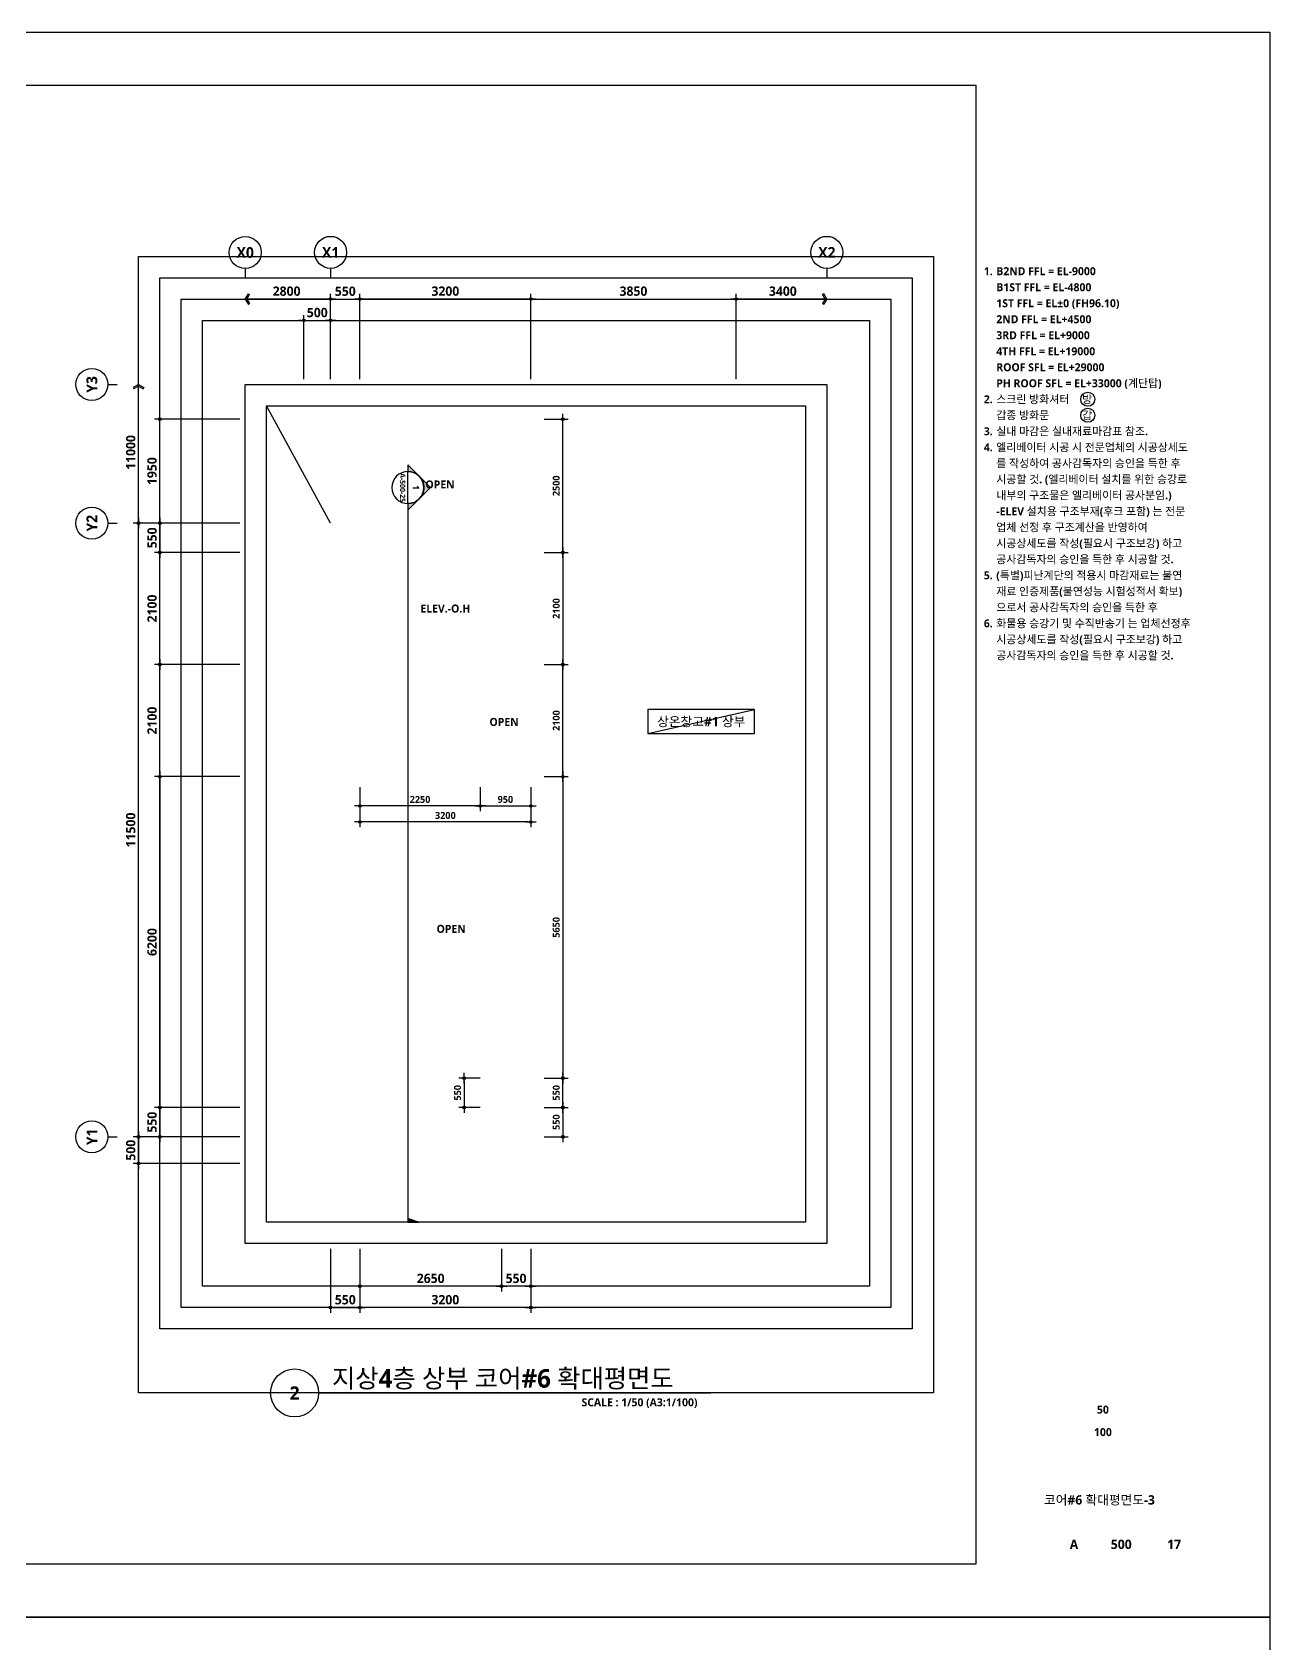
# Model space of a CAD drawing. Header units: millimetres. Extents: x -12482 to 126000, y 0 to 220200.
# Drawn here: x 102808 to 126000, y 148000 to 178200 of the extents above; entities that cross this region are included whole.
import ezdxf
from ezdxf.enums import TextEntityAlignment as Align

# ---------------------------------------------------------------- set-up
doc = ezdxf.new("R2010")
doc.units = ezdxf.units.MM
doc.header["$LTSCALE"] = 60
doc.linetypes.add('CEN', pattern=[62, 60, -1, 0, -1])
doc.layers.get('Defpoints').update_dxf_attribs({"color": 153})
for name, color, linetype in [('A-ANNO-DIM', 4, 'Continuous'), ('A-ANNO-GRA1', 7, 'Continuous'), ('A-ANNO-NOTE', 7, 'Continuous'), ('A-ANNO-TEXT1', 7, 'Continuous'), ('A-ANNO-TEXT2', 3, 'Continuous'), ('A-ANNO-TITL', 7, 'Continuous'), ('A-ST-AXIS-BUB', 7, 'Continuous'), ('A-ST-AXIS-DIM', 7, 'Continuous'), ('AA-MKXS', 3, 'Continuous'), ('AA-MKXX', 3, 'Continuous'), ('AA-XXXX-TXT1', 2, 'Continuous')]:
    doc.layers.add(name, color=color, linetype=linetype)
for name, color, linetype, plot in [('Defpoint', 161, 'Continuous', False), ('G(그리드1)', 185, 'Continuous', False), ('G(그리드2)', 235, 'Continuous', False)]:
    doc.layers.add(name, color=color, linetype=linetype, plot=plot)
doc.styles.add('2020음성 1차', font='NanumGothicBold.ttf')
doc.styles.add('SAMOO', font='romans.shx', dxfattribs={"bigfont": 'whgtxt.shx'})
doc.styles.add('SH_대대리576', font='')
doc.styles.add('SH_진천_나눔', font='')
doc.styles.get('SH_대대리576').set_extended_font_data('NanumGothic', bold=True)
doc.styles.get('SH_진천_나눔').set_extended_font_data('NanumGothic', bold=True)
doc.dimstyles.new('SHP 50', dxfattribs={"dimscale": 50, "dimtxt": 3.5, "dimasz": 1, "dimexe": 2, "dimexo": 2, "dimgap": 1, "dimtad": 1, "dimdec": 0, "dimzin": 0, "dimdsep": 46, "dimtxsty": 'SH_진천_나눔', "dimblk": 'DIMDOT', "dimcen": 0.09, "dimclrd": 256, "dimclre": 256, "dimclrt": 3, "dimadec": 0, "dimazin": 1, "dimtfac": 1, "dimtdec": 0, "dimtix": 1, "dimtmove": 2, "dimatfit": 0, "dimldrblk": 'DIMDOT', "dimfxl": 1, "dimtolj": 1, "dimtzin": 0, "dimlwd": -1, "dimlwe": -1, "dimarcsym": 0})
doc.dimstyles.new('SHP 50내부', dxfattribs={"dimscale": 50, "dimtxt": 2.6, "dimasz": 1, "dimexe": 2, "dimexo": 2, "dimgap": 1, "dimtad": 1, "dimdec": 0, "dimzin": 0, "dimdsep": 46, "dimtxsty": '2020음성 1차', "dimblk": 'DIMDOT', "dimcen": 0.09, "dimclrd": 256, "dimclre": 256, "dimclrt": 3, "dimadec": 0, "dimazin": 1, "dimtfac": 1, "dimtdec": 0, "dimtix": 1, "dimtmove": 2, "dimatfit": 0, "dimldrblk": 'DIMDOT', "dimfxl": 1, "dimtolj": 1, "dimtzin": 0, "dimlwd": -1, "dimlwe": -1, "dimarcsym": 0})

# ---------------------------------------------------------------- blocks, each defined once
blk = doc.blocks.new('*U13168')
at = {"layer": 'A-ANNO-TITL'}
blk.add_line((0, 0), (7350, 0), dxfattribs=at)
blk.add_circle((-450, 0), 450, dxfattribs=at)
at = {"layer": 'AA-XXXX-TXT1', "style": 'SH_진천_나눔'}
blk.add_attdef('DWG.TITLE', (250, 100), '', height=350, dxfattribs=at)
at = {"layer": 'AA-XXXX-TXT1', "color": 7, "style": 'SH_진천_나눔'}
blk.add_attdef('NO1', text='', height=300, dxfattribs=at).set_placement((-450, 0), align=Align.MIDDLE)
at = {"layer": 'AA-XXXX-TXT1', "style": 'SH_진천_나눔'}
blk.add_attdef('SCALE', text='', height=150, dxfattribs=at).set_placement((7100, -100), align=Align.TOP_RIGHT)
blk = doc.blocks.new('DIMDOT')
at = {"color": 0}
blk.add_line((-2, 0), (2, 0), dxfattribs=at)
for radius in [0.5, 0.25]:
    blk.add_circle((0, 0), radius, dxfattribs=at)
blk = doc.blocks.new('*D18836')
at = {"layer": 'A-ANNO-DIM'}
for p, q in [((111200, 158600), (110800, 158600)), ((110900, 158550), (110900, 158100)), ((111200, 158050), (110800, 158050))]:
    blk.add_line(p, q, dxfattribs=at)
at = {"layer": 'Defpoints', "color": 0}
for p in [(111300, 158600), (110900, 158050), (111300, 158050)]:
    blk.add_point(p, dxfattribs=at)
at = {"layer": 'A-ANNO-DIM', "linetype": 'ByBlock', "xscale": 50, "yscale": 50, "zscale": 50}
for p, rotation in [((110900, 158600), 90), ((110900, 158050), 270)]:
    blk.add_blockref('DIMDOT', p, dxfattribs=dict(at, rotation=rotation))
at = {"layer": 'A-ANNO-DIM', "color": 3, "insert": (110779, 158325), "char_height": 130, "attachment_point": 5, "rotation": 90, "style": '2020음성 1차'}
blk.add_mtext('\\A1;550', dxfattribs=at)
blk = doc.blocks.new('*D18903')
at = {"layer": 'A-ST-AXIS-DIM'}
for p, q in [((108400, 171700), (108400, 173300)), ((108450, 173200), (108900, 173200)), ((108950, 171700), (108950, 173300))]:
    blk.add_line(p, q, dxfattribs=at)
at = {"layer": 'Defpoints', "color": 0}
for p in [(108950, 173200), (108400, 171600), (108950, 171600)]:
    blk.add_point(p, dxfattribs=at)
at = {"layer": 'A-ST-AXIS-DIM', "linetype": 'ByBlock', "xscale": 50, "yscale": 50, "zscale": 50, "rotation": 180}
blk.add_blockref('DIMDOT', (108400, 173200), dxfattribs=at)
at = {"layer": 'A-ST-AXIS-DIM', "linetype": 'ByBlock', "xscale": 50, "yscale": 50, "zscale": 50}
blk.add_blockref('DIMDOT', (108950, 173200), dxfattribs=at)
at = {"layer": 'A-ST-AXIS-DIM', "color": 3, "insert": (108675, 173346), "char_height": 175, "attachment_point": 5, "style": 'SH_진천_나눔'}
blk.add_mtext('\\A1;550', dxfattribs=at)
blk = doc.blocks.new('A-ST-AXIS-BUB-1')
at = {"layer": 'A-ST-AXIS-BUB'}
blk.add_line((0, 350), (0, 0), dxfattribs=at)
blk.add_circle((0, 950), 600, dxfattribs=at)
blk = doc.blocks.new('arrow1')
at = {"color": 0}
for p, q in [((0, 0), (0.29, 0.5)), ((0, 0), (0.29, -0.5)), ((0.16, 0), (0.41, 0.43)), ((0.16, 0), (0.41, -0.43)), ((0.29, 0.5), (0.41, 0.43)), ((0.29, -0.5), (0.41, -0.43))]:
    blk.add_line(p, q, dxfattribs=at)
blk = doc.blocks.new('*D18904')
at = {"layer": 'A-ST-AXIS-DIM'}
for p, q in [((108950, 171700), (108950, 173300)), ((112100, 173200), (109000, 173200)), ((112150, 171700), (112150, 173300))]:
    blk.add_line(p, q, dxfattribs=at)
at = {"layer": 'Defpoints', "color": 0}
for p in [(108950, 173200), (108950, 171600), (112150, 171600)]:
    blk.add_point(p, dxfattribs=at)
at = {"layer": 'A-ST-AXIS-DIM', "linetype": 'ByBlock', "xscale": 50, "yscale": 50, "zscale": 50, "rotation": 180}
blk.add_blockref('DIMDOT', (108950, 173200), dxfattribs=at)
at = {"layer": 'A-ST-AXIS-DIM', "linetype": 'ByBlock', "xscale": 50, "yscale": 50, "zscale": 50}
blk.add_blockref('DIMDOT', (112150, 173200), dxfattribs=at)
at = {"layer": 'A-ST-AXIS-DIM', "color": 3, "insert": (110550, 173347), "char_height": 175, "attachment_point": 5, "style": 'SH_진천_나눔'}
blk.add_mtext('\\A1;3200', dxfattribs=at)
blk = doc.blocks.new('*D18905')
at = {"layer": 'A-ST-AXIS-DIM'}
for p, q in [((112150, 171700), (112150, 173300)), ((112200, 173200), (115950, 173200)), ((116000, 171700), (116000, 173300))]:
    blk.add_line(p, q, dxfattribs=at)
at = {"layer": 'Defpoints', "color": 0}
for p in [(116000, 173200), (112150, 171600), (116000, 171600)]:
    blk.add_point(p, dxfattribs=at)
at = {"layer": 'A-ST-AXIS-DIM', "linetype": 'ByBlock', "xscale": 50, "yscale": 50, "zscale": 50, "rotation": 180}
blk.add_blockref('DIMDOT', (112150, 173200), dxfattribs=at)
at = {"layer": 'A-ST-AXIS-DIM', "linetype": 'ByBlock', "xscale": 50, "yscale": 50, "zscale": 50}
blk.add_blockref('DIMDOT', (116000, 173200), dxfattribs=at)
at = {"layer": 'A-ST-AXIS-DIM', "color": 3, "insert": (114075, 173347), "char_height": 175, "attachment_point": 5, "style": 'SH_진천_나눔'}
blk.add_mtext('\\A1;3850', dxfattribs=at)
blk = doc.blocks.new('*D18909')
at = {"layer": 'A-ST-AXIS-DIM'}
for p, q in [((107850, 172800), (107800, 172800)), ((107900, 171700), (107900, 172900)), ((107900, 172800), (108400, 172800)), ((108400, 171700), (108400, 172900)), ((108450, 172800), (108500, 172800))]:
    blk.add_line(p, q, dxfattribs=at)
at = {"layer": 'Defpoints', "color": 0}
for p in [(108400, 172800), (107900, 171600), (108400, 171600)]:
    blk.add_point(p, dxfattribs=at)
at = {"layer": 'A-ST-AXIS-DIM', "linetype": 'ByBlock', "xscale": 50, "yscale": 50, "zscale": 50}
blk.add_blockref('DIMDOT', (107900, 172800), dxfattribs=at)
at = {"layer": 'A-ST-AXIS-DIM', "linetype": 'ByBlock', "xscale": 50, "yscale": 50, "zscale": 50, "rotation": 180}
blk.add_blockref('DIMDOT', (108400, 172800), dxfattribs=at)
at = {"layer": 'A-ST-AXIS-DIM', "color": 3, "insert": (108150, 172946), "char_height": 175, "attachment_point": 5, "style": 'SH_진천_나눔'}
blk.add_mtext('\\A1;500', dxfattribs=at)
blk = doc.blocks.new('*D18910')
at = {"layer": 'A-ST-AXIS-DIM'}
for p, q in [((106700, 169000), (104700, 169000)), ((104800, 157550), (104800, 168950)), ((106700, 157500), (104700, 157500))]:
    blk.add_line(p, q, dxfattribs=at)
at = {"layer": 'Defpoints', "color": 0}
for p in [(104800, 169000), (106800, 169000), (106800, 157500)]:
    blk.add_point(p, dxfattribs=at)
at = {"layer": 'A-ST-AXIS-DIM', "linetype": 'ByBlock', "xscale": 50, "yscale": 50, "zscale": 50}
for p, rotation in [((104800, 169000), 90), ((104800, 157500), 270)]:
    blk.add_blockref('DIMDOT', p, dxfattribs=dict(at, rotation=rotation))
at = {"layer": 'A-ST-AXIS-DIM', "color": 3, "insert": (104654, 163250), "char_height": 175, "attachment_point": 5, "rotation": 90, "style": 'SH_진천_나눔'}
blk.add_mtext('\\A1;11500', dxfattribs=at)
blk = doc.blocks.new('*D18911')
at = {"layer": 'A-ST-AXIS-DIM'}
for p, q in [((106700, 164250), (105100, 164250)), ((105200, 164200), (105200, 158100)), ((106700, 158050), (105100, 158050))]:
    blk.add_line(p, q, dxfattribs=at)
at = {"layer": 'Defpoints', "color": 0}
for p in [(106800, 164250), (105200, 158050), (106800, 158050)]:
    blk.add_point(p, dxfattribs=at)
at = {"layer": 'A-ST-AXIS-DIM', "linetype": 'ByBlock', "xscale": 50, "yscale": 50, "zscale": 50}
for p, rotation in [((105200, 164250), 90), ((105200, 158050), 270)]:
    blk.add_blockref('DIMDOT', p, dxfattribs=dict(at, rotation=rotation))
at = {"layer": 'A-ST-AXIS-DIM', "color": 3, "insert": (105053, 161150), "char_height": 175, "attachment_point": 5, "rotation": 90, "style": 'SH_진천_나눔'}
blk.add_mtext('\\A1;6200', dxfattribs=at)
blk = doc.blocks.new('*D18912')
at = {"layer": 'A-ST-AXIS-DIM'}
for p, q in [((106700, 166350), (105100, 166350)), ((105200, 164300), (105200, 166300)), ((106700, 164250), (105100, 164250))]:
    blk.add_line(p, q, dxfattribs=at)
at = {"layer": 'Defpoints', "color": 0}
for p in [(105200, 166350), (106800, 166350), (106800, 164250)]:
    blk.add_point(p, dxfattribs=at)
at = {"layer": 'A-ST-AXIS-DIM', "linetype": 'ByBlock', "xscale": 50, "yscale": 50, "zscale": 50}
for p, rotation in [((105200, 166350), 90), ((105200, 164250), 270)]:
    blk.add_blockref('DIMDOT', p, dxfattribs=dict(at, rotation=rotation))
at = {"layer": 'A-ST-AXIS-DIM', "color": 3, "insert": (105054, 165300), "char_height": 175, "attachment_point": 5, "rotation": 90, "style": 'SH_진천_나눔'}
blk.add_mtext('\\A1;2100', dxfattribs=at)
blk = doc.blocks.new('*D18913')
at = {"layer": 'A-ST-AXIS-DIM'}
for p, q in [((106700, 158050), (105100, 158050)), ((105200, 158000), (105200, 157550)), ((106700, 157500), (105100, 157500))]:
    blk.add_line(p, q, dxfattribs=at)
at = {"layer": 'Defpoints', "color": 0}
for p in [(106800, 158050), (105200, 157500), (106800, 157500)]:
    blk.add_point(p, dxfattribs=at)
at = {"layer": 'A-ST-AXIS-DIM', "linetype": 'ByBlock', "xscale": 50, "yscale": 50, "zscale": 50}
for p, rotation in [((105200, 158050), 90), ((105200, 157500), 270)]:
    blk.add_blockref('DIMDOT', p, dxfattribs=dict(at, rotation=rotation))
at = {"layer": 'A-ST-AXIS-DIM', "color": 3, "insert": (105054, 157775), "char_height": 175, "attachment_point": 5, "rotation": 90, "style": 'SH_진천_나눔'}
blk.add_mtext('\\A1;550', dxfattribs=at)
blk = doc.blocks.new('*D18914')
at = {"layer": 'A-ST-AXIS-DIM'}
for p, q in [((106700, 168450), (105100, 168450)), ((105200, 166400), (105200, 168400)), ((106700, 166350), (105100, 166350))]:
    blk.add_line(p, q, dxfattribs=at)
at = {"layer": 'Defpoints', "color": 0}
for p in [(105200, 168450), (106800, 168450), (106800, 166350)]:
    blk.add_point(p, dxfattribs=at)
at = {"layer": 'A-ST-AXIS-DIM', "linetype": 'ByBlock', "xscale": 50, "yscale": 50, "zscale": 50}
for p, rotation in [((105200, 168450), 90), ((105200, 166350), 270)]:
    blk.add_blockref('DIMDOT', p, dxfattribs=dict(at, rotation=rotation))
at = {"layer": 'A-ST-AXIS-DIM', "color": 3, "insert": (105054, 167400), "char_height": 175, "attachment_point": 5, "rotation": 90, "style": 'SH_진천_나눔'}
blk.add_mtext('\\A1;2100', dxfattribs=at)
blk = doc.blocks.new('*D18915')
at = {"layer": 'A-ST-AXIS-DIM'}
for p, q in [((106700, 169000), (105100, 169000)), ((105200, 168950), (105200, 168500)), ((106700, 168450), (105100, 168450))]:
    blk.add_line(p, q, dxfattribs=at)
at = {"layer": 'Defpoints', "color": 0}
for p in [(106800, 169000), (105200, 168450), (106800, 168450)]:
    blk.add_point(p, dxfattribs=at)
at = {"layer": 'A-ST-AXIS-DIM', "linetype": 'ByBlock', "xscale": 50, "yscale": 50, "zscale": 50}
for p, rotation in [((105200, 169000), 90), ((105200, 168450), 270)]:
    blk.add_blockref('DIMDOT', p, dxfattribs=dict(at, rotation=rotation))
at = {"layer": 'A-ST-AXIS-DIM', "color": 3, "insert": (105054, 168725), "char_height": 175, "attachment_point": 5, "rotation": 90, "style": 'SH_진천_나눔'}
blk.add_mtext('\\A1;550', dxfattribs=at)
blk = doc.blocks.new('*D18916')
at = {"layer": 'A-ST-AXIS-DIM'}
for p, q in [((106700, 170950), (105100, 170950)), ((105200, 169050), (105200, 170900)), ((106700, 169000), (105100, 169000))]:
    blk.add_line(p, q, dxfattribs=at)
at = {"layer": 'Defpoints', "color": 0}
for p in [(105200, 170950), (106800, 170950), (106800, 169000)]:
    blk.add_point(p, dxfattribs=at)
at = {"layer": 'A-ST-AXIS-DIM', "linetype": 'ByBlock', "xscale": 50, "yscale": 50, "zscale": 50}
for p, rotation in [((105200, 170950), 90), ((105200, 169000), 270)]:
    blk.add_blockref('DIMDOT', p, dxfattribs=dict(at, rotation=rotation))
at = {"layer": 'A-ST-AXIS-DIM', "color": 3, "insert": (105053, 169975), "char_height": 175, "attachment_point": 5, "rotation": 90, "style": 'SH_진천_나눔'}
blk.add_mtext('\\A1;1950', dxfattribs=at)
blk = doc.blocks.new('*D18917')
at = {"layer": 'A-ST-AXIS-DIM'}
for p, q in [((106700, 157500), (104700, 157500)), ((104800, 157550), (104800, 157600)), ((104800, 157500), (104800, 157000)), ((106700, 157000), (104700, 157000)), ((104800, 156950), (104800, 156900))]:
    blk.add_line(p, q, dxfattribs=at)
at = {"layer": 'Defpoints', "color": 0}
for p in [(106800, 157500), (104800, 157000), (106800, 157000)]:
    blk.add_point(p, dxfattribs=at)
at = {"layer": 'A-ST-AXIS-DIM', "linetype": 'ByBlock', "xscale": 50, "yscale": 50, "zscale": 50}
for p, rotation in [((104800, 157500), 270), ((104800, 157000), 90)]:
    blk.add_blockref('DIMDOT', p, dxfattribs=dict(at, rotation=rotation))
at = {"layer": 'A-ST-AXIS-DIM', "color": 3, "insert": (104654, 157250), "char_height": 175, "attachment_point": 5, "rotation": 90, "style": 'SH_진천_나눔'}
blk.add_mtext('\\A1;500', dxfattribs=at)
blk = doc.blocks.new('*D18922')
at = {"layer": 'A-ST-AXIS-DIM'}
for p, q in [((108950, 155400), (108950, 154200)), ((112150, 155400), (112150, 154200)), ((112100, 154300), (109000, 154300))]:
    blk.add_line(p, q, dxfattribs=at)
at = {"layer": 'Defpoints', "color": 0}
for p in [(108950, 155500), (112150, 155500), (108950, 154300)]:
    blk.add_point(p, dxfattribs=at)
at = {"layer": 'A-ST-AXIS-DIM', "linetype": 'ByBlock', "xscale": 50, "yscale": 50, "zscale": 50, "rotation": 180}
blk.add_blockref('DIMDOT', (108950, 154300), dxfattribs=at)
at = {"layer": 'A-ST-AXIS-DIM', "linetype": 'ByBlock', "xscale": 50, "yscale": 50, "zscale": 50}
blk.add_blockref('DIMDOT', (112150, 154300), dxfattribs=at)
at = {"layer": 'A-ST-AXIS-DIM', "color": 3, "insert": (110550, 154447), "char_height": 175, "attachment_point": 5, "style": 'SH_진천_나눔'}
blk.add_mtext('\\A1;3200', dxfattribs=at)
blk = doc.blocks.new('*D18980')
at = {"layer": 'A-ANNO-DIM'}
for p, q in [((108950, 164050), (108950, 163600)), ((111200, 164050), (111200, 163600)), ((111150, 163700), (109000, 163700))]:
    blk.add_line(p, q, dxfattribs=at)
at = {"layer": 'Defpoints', "color": 0}
for p in [(108950, 164150), (111200, 164150), (108950, 163700)]:
    blk.add_point(p, dxfattribs=at)
at = {"layer": 'A-ANNO-DIM', "linetype": 'ByBlock', "xscale": 50, "yscale": 50, "zscale": 50, "rotation": 180}
blk.add_blockref('DIMDOT', (108950, 163700), dxfattribs=at)
at = {"layer": 'A-ANNO-DIM', "linetype": 'ByBlock', "xscale": 50, "yscale": 50, "zscale": 50}
blk.add_blockref('DIMDOT', (111200, 163700), dxfattribs=at)
at = {"layer": 'A-ANNO-DIM', "color": 3, "insert": (110075, 163822), "char_height": 130, "attachment_point": 5, "style": '2020음성 1차'}
blk.add_mtext('\\A1;2250', dxfattribs=at)
blk = doc.blocks.new('*D18981')
at = {"layer": 'A-ANNO-DIM'}
for p, q in [((111200, 164050), (111200, 163600)), ((112150, 164050), (112150, 163600)), ((111250, 163700), (112100, 163700))]:
    blk.add_line(p, q, dxfattribs=at)
at = {"layer": 'Defpoints', "color": 0}
for p in [(111200, 164150), (112150, 164150), (112150, 163700)]:
    blk.add_point(p, dxfattribs=at)
at = {"layer": 'A-ANNO-DIM', "linetype": 'ByBlock', "xscale": 50, "yscale": 50, "zscale": 50, "rotation": 180}
blk.add_blockref('DIMDOT', (111200, 163700), dxfattribs=at)
at = {"layer": 'A-ANNO-DIM', "linetype": 'ByBlock', "xscale": 50, "yscale": 50, "zscale": 50}
blk.add_blockref('DIMDOT', (112150, 163700), dxfattribs=at)
at = {"layer": 'A-ANNO-DIM', "color": 3, "insert": (111675, 163822), "char_height": 130, "attachment_point": 5, "style": '2020음성 1차'}
blk.add_mtext('\\A1;950', dxfattribs=at)
blk = doc.blocks.new('*D21391')
at = {"layer": 'A-ST-AXIS-DIM'}
for p, q in [((111600, 155400), (111600, 154600)), ((112150, 155400), (112150, 154600)), ((112100, 154700), (111650, 154700))]:
    blk.add_line(p, q, dxfattribs=at)
at = {"layer": 'Defpoints', "color": 0}
for p in [(111600, 155500), (112150, 155500), (111600, 154700)]:
    blk.add_point(p, dxfattribs=at)
at = {"layer": 'A-ST-AXIS-DIM', "linetype": 'ByBlock', "xscale": 50, "yscale": 50, "zscale": 50, "rotation": 180}
blk.add_blockref('DIMDOT', (111600, 154700), dxfattribs=at)
at = {"layer": 'A-ST-AXIS-DIM', "linetype": 'ByBlock', "xscale": 50, "yscale": 50, "zscale": 50}
blk.add_blockref('DIMDOT', (112150, 154700), dxfattribs=at)
at = {"layer": 'A-ST-AXIS-DIM', "color": 3, "insert": (111875, 154846), "char_height": 175, "attachment_point": 5, "style": 'SH_진천_나눔'}
blk.add_mtext('\\A1;550', dxfattribs=at)
blk = doc.blocks.new('*D21392')
at = {"layer": 'A-ST-AXIS-DIM'}
for p, q in [((108400, 155400), (108400, 154200)), ((108950, 155400), (108950, 154200)), ((108450, 154300), (108900, 154300))]:
    blk.add_line(p, q, dxfattribs=at)
at = {"layer": 'Defpoints', "color": 0}
for p in [(108400, 155500), (108950, 155500), (108950, 154300)]:
    blk.add_point(p, dxfattribs=at)
at = {"layer": 'A-ST-AXIS-DIM', "linetype": 'ByBlock', "xscale": 50, "yscale": 50, "zscale": 50, "rotation": 180}
blk.add_blockref('DIMDOT', (108400, 154300), dxfattribs=at)
at = {"layer": 'A-ST-AXIS-DIM', "linetype": 'ByBlock', "xscale": 50, "yscale": 50, "zscale": 50}
blk.add_blockref('DIMDOT', (108950, 154300), dxfattribs=at)
at = {"layer": 'A-ST-AXIS-DIM', "color": 3, "insert": (108675, 154446), "char_height": 175, "attachment_point": 5, "style": 'SH_진천_나눔'}
blk.add_mtext('\\A1;550', dxfattribs=at)
blk = doc.blocks.new('*D21393')
at = {"layer": 'A-ST-AXIS-DIM'}
for p, q in [((108950, 155400), (108950, 154600)), ((111600, 155400), (111600, 154600)), ((111550, 154700), (109000, 154700))]:
    blk.add_line(p, q, dxfattribs=at)
at = {"layer": 'Defpoints', "color": 0}
for p in [(108950, 155500), (111600, 155500), (108950, 154700)]:
    blk.add_point(p, dxfattribs=at)
at = {"layer": 'A-ST-AXIS-DIM', "linetype": 'ByBlock', "xscale": 50, "yscale": 50, "zscale": 50, "rotation": 180}
blk.add_blockref('DIMDOT', (108950, 154700), dxfattribs=at)
at = {"layer": 'A-ST-AXIS-DIM', "linetype": 'ByBlock', "xscale": 50, "yscale": 50, "zscale": 50}
blk.add_blockref('DIMDOT', (111600, 154700), dxfattribs=at)
at = {"layer": 'A-ST-AXIS-DIM', "color": 3, "insert": (110275, 154847), "char_height": 175, "attachment_point": 5, "style": 'SH_진천_나눔'}
blk.add_mtext('\\A1;2650', dxfattribs=at)
blk = doc.blocks.new('*D21395')
at = {"layer": 'A-ANNO-DIM'}
for p, q in [((108950, 164050), (108950, 163300)), ((112150, 164050), (112150, 163300)), ((112100, 163400), (109000, 163400))]:
    blk.add_line(p, q, dxfattribs=at)
at = {"layer": 'Defpoints', "color": 0}
for p in [(108950, 164150), (112150, 164150), (108950, 163400)]:
    blk.add_point(p, dxfattribs=at)
at = {"layer": 'A-ANNO-DIM', "linetype": 'ByBlock', "xscale": 50, "yscale": 50, "zscale": 50, "rotation": 180}
blk.add_blockref('DIMDOT', (108950, 163400), dxfattribs=at)
at = {"layer": 'A-ANNO-DIM', "linetype": 'ByBlock', "xscale": 50, "yscale": 50, "zscale": 50}
blk.add_blockref('DIMDOT', (112150, 163400), dxfattribs=at)
at = {"layer": 'A-ANNO-DIM', "color": 3, "insert": (110550, 163522), "char_height": 130, "attachment_point": 5, "style": '2020음성 1차'}
blk.add_mtext('\\A1;3200', dxfattribs=at)
blk = doc.blocks.new('*D21397')
at = {"layer": 'A-ANNO-DIM'}
for p, q in [((112400, 158050), (112850, 158050)), ((112750, 158000), (112750, 157550)), ((112400, 157500), (112850, 157500))]:
    blk.add_line(p, q, dxfattribs=at)
at = {"layer": 'Defpoints', "color": 0}
for p in [(112300, 158050), (112300, 157500), (112750, 157500)]:
    blk.add_point(p, dxfattribs=at)
at = {"layer": 'A-ANNO-DIM', "linetype": 'ByBlock', "xscale": 50, "yscale": 50, "zscale": 50}
for p, rotation in [((112750, 158050), 90), ((112750, 157500), 270)]:
    blk.add_blockref('DIMDOT', p, dxfattribs=dict(at, rotation=rotation))
at = {"layer": 'A-ANNO-DIM', "color": 3, "insert": (112629, 157775), "char_height": 130, "attachment_point": 5, "rotation": 90, "style": '2020음성 1차'}
blk.add_mtext('\\A1;550', dxfattribs=at)
blk = doc.blocks.new('*D21398')
at = {"layer": 'A-ANNO-DIM'}
for p, q in [((112400, 158600), (112850, 158600)), ((112750, 158100), (112750, 158550)), ((112400, 158050), (112850, 158050))]:
    blk.add_line(p, q, dxfattribs=at)
at = {"layer": 'Defpoints', "color": 0}
for p in [(112300, 158600), (112750, 158600), (112300, 158050)]:
    blk.add_point(p, dxfattribs=at)
at = {"layer": 'A-ANNO-DIM', "linetype": 'ByBlock', "xscale": 50, "yscale": 50, "zscale": 50}
for p, rotation in [((112750, 158600), 90), ((112750, 158050), 270)]:
    blk.add_blockref('DIMDOT', p, dxfattribs=dict(at, rotation=rotation))
at = {"layer": 'A-ANNO-DIM', "color": 3, "insert": (112629, 158325), "char_height": 130, "attachment_point": 5, "rotation": 90, "style": '2020음성 1차'}
blk.add_mtext('\\A1;550', dxfattribs=at)
blk = doc.blocks.new('*D21399')
at = {"layer": 'A-ANNO-DIM'}
for p, q in [((112400, 164250), (112850, 164250)), ((112750, 164200), (112750, 158650)), ((112400, 158600), (112850, 158600))]:
    blk.add_line(p, q, dxfattribs=at)
at = {"layer": 'Defpoints', "color": 0}
for p in [(112300, 164250), (112300, 158600), (112750, 158600)]:
    blk.add_point(p, dxfattribs=at)
at = {"layer": 'A-ANNO-DIM', "linetype": 'ByBlock', "xscale": 50, "yscale": 50, "zscale": 50}
for p, rotation in [((112750, 164250), 90), ((112750, 158600), 270)]:
    blk.add_blockref('DIMDOT', p, dxfattribs=dict(at, rotation=rotation))
at = {"layer": 'A-ANNO-DIM', "color": 3, "insert": (112628, 161425), "char_height": 130, "attachment_point": 5, "rotation": 90, "style": '2020음성 1차'}
blk.add_mtext('\\A1;5650', dxfattribs=at)
blk = doc.blocks.new('*D21400')
at = {"layer": 'A-ANNO-DIM'}
for p, q in [((112400, 166350), (112850, 166350)), ((112750, 164300), (112750, 166300)), ((112400, 164250), (112850, 164250))]:
    blk.add_line(p, q, dxfattribs=at)
at = {"layer": 'Defpoints', "color": 0}
for p in [(112300, 166350), (112750, 166350), (112300, 164250)]:
    blk.add_point(p, dxfattribs=at)
at = {"layer": 'A-ANNO-DIM', "linetype": 'ByBlock', "xscale": 50, "yscale": 50, "zscale": 50}
for p, rotation in [((112750, 166350), 90), ((112750, 164250), 270)]:
    blk.add_blockref('DIMDOT', p, dxfattribs=dict(at, rotation=rotation))
at = {"layer": 'A-ANNO-DIM', "color": 3, "insert": (112629, 165300), "char_height": 130, "attachment_point": 5, "rotation": 90, "style": '2020음성 1차'}
blk.add_mtext('\\A1;2100', dxfattribs=at)
blk = doc.blocks.new('*D21401')
at = {"layer": 'A-ANNO-DIM'}
for p, q in [((112400, 168450), (112850, 168450)), ((112750, 168400), (112750, 166400)), ((112400, 166350), (112850, 166350))]:
    blk.add_line(p, q, dxfattribs=at)
at = {"layer": 'Defpoints', "color": 0}
for p in [(112300, 168450), (112300, 166350), (112750, 166350)]:
    blk.add_point(p, dxfattribs=at)
at = {"layer": 'A-ANNO-DIM', "linetype": 'ByBlock', "xscale": 50, "yscale": 50, "zscale": 50}
for p, rotation in [((112750, 168450), 90), ((112750, 166350), 270)]:
    blk.add_blockref('DIMDOT', p, dxfattribs=dict(at, rotation=rotation))
at = {"layer": 'A-ANNO-DIM', "color": 3, "insert": (112629, 167400), "char_height": 130, "attachment_point": 5, "rotation": 90, "style": '2020음성 1차'}
blk.add_mtext('\\A1;2100', dxfattribs=at)
blk = doc.blocks.new('*D21402')
at = {"layer": 'A-ANNO-DIM'}
for p, q in [((112400, 170950), (112850, 170950)), ((112750, 168500), (112750, 170900)), ((112400, 168450), (112850, 168450))]:
    blk.add_line(p, q, dxfattribs=at)
at = {"layer": 'Defpoints', "color": 0}
for p in [(112300, 170950), (112750, 170950), (112300, 168450)]:
    blk.add_point(p, dxfattribs=at)
at = {"layer": 'A-ANNO-DIM', "linetype": 'ByBlock', "xscale": 50, "yscale": 50, "zscale": 50}
for p, rotation in [((112750, 170950), 90), ((112750, 168450), 270)]:
    blk.add_blockref('DIMDOT', p, dxfattribs=dict(at, rotation=rotation))
at = {"layer": 'A-ANNO-DIM', "color": 3, "insert": (112628, 169700), "char_height": 130, "attachment_point": 5, "rotation": 90, "style": '2020음성 1차'}
blk.add_mtext('\\A1;2500', dxfattribs=at)
blk = doc.blocks.new('*U22506')
at = {"layer": 'AA-MKXX'}
blk.add_hatch(color=256, dxfattribs=at).paths.add_polyline_path([(41300, 600), (41090, 0), (41300, 0)])
at = {"layer": 'AA-MKXX', "linetype": 'CEN', "ltscale": 300}
blk.add_line((900, 0), (41300, 0), dxfattribs=at)
at = {"layer": 'AA-MKXX'}
blk.add_lwpolyline([(41300, 0), (41300, 600), (41090, 0)], close=True, dxfattribs=at)
blk = doc.blocks.new('*U15083')
at = {"layer": 'AA-MKXS'}
blk.add_hatch(color=3, dxfattribs=at).paths.add_polyline_path([(0, 8.49), (-4.24, 4.24, -0.414214), (4.24, 4.24)])
h = blk.add_hatch(color=3, dxfattribs=at)
h.paths.add_polyline_path([(-8.49, 0), (-6, 0, -0.198912), (-4.24, 4.24)])
h.paths.add_polyline_path([(6, 0), (8.49, 0), (4.24, 4.24, -0.198912)])
at = {"layer": 'AA-MKXS', "color": 3, "linetype": 'Continuous', "ltscale": 5}
blk.add_line((-6, 0), (6, 0), dxfattribs=at)
at = {"layer": 'AA-MKXS', "color": 3}
for points in [[(4.24, 4.24, 0.414214), (-4.24, 4.24), (0, 8.49)], [(-4.24, 4.24, 0.198912), (-6, 0), (-8.49, 0)], [(8.49, 0), (6, 0, 0.198912), (4.24, 4.24)]]:
    blk.add_lwpolyline(points, format="xyb", close=True, dxfattribs=at)
at = {"layer": 'AA-MKXS', "color": 3, "linetype": 'Continuous', "ltscale": 5}
blk.add_circle((0, 0), 6, dxfattribs=at)
at = {"layer": 'AA-MKXS', "style": 'SAMOO', "width": 0.85}
blk.add_attdef('ViewNUM', text='', height=2.5, dxfattribs=at).set_placement((0, 1), align=Align.BOTTOM_CENTER)
blk.add_attdef('SheetNUM', text='', height=2.5, dxfattribs=at).set_placement((0, -1), align=Align.TOP_CENTER)
blk = doc.blocks.new('G$C3CD03619')
at = {"layer": 'A-ANNO-GRA1'}
for centre in [(11731, 11592), (11731, 9792)]:
    blk.add_circle(centre, 792, dxfattribs=at)
at = {"layer": 'A-ANNO-NOTE', "style": 'SH_대대리576'}
for s, p in [('방', (11108, 11142)), ('갑', (11108, 9342))]:
    blk.add_text(s, height=900, dxfattribs=at).set_placement(p)
at = {"layer": 'A-ANNO-TITL', "style": 'SH_대대리576'}
for s, p in [('1.', (547, 25992)), ('2.', (547, 11592)), ('3.', (547, 7992)), ('4.', (547, 6192)), ('5.', (547, -8208)), ('6.', (547, -13608))]:
    blk.add_text(s, height=900, dxfattribs=at).set_placement(p, align=Align.MIDDLE_CENTER)
for s, p in [('B2ND FFL = EL-9000', (1447, 25992)), ('B1ST FFL = EL-4800', (1447, 24192)), ('1ST FFL = EL%%p0 (FH96.10)', (1447, 22392)), ('2ND FFL = EL+4500', (1447, 20592)), ('3RD FFL = EL+9000', (1447, 18792)), ('4TH FFL = EL+19000', (1447, 16992)), ('ROOF SFL = EL+29000', (1447, 15192)), ('PH ROOF SFL = EL+33000 (계단탑)', (1447, 13392)), ('스크린 방화셔터', (1447, 11592)), ('갑종 방화문', (1447, 9792)), ('실내 마감은 실내재료마감표 참조.', (1447, 7992)), ('엘리베이터 시공 시 전문업체의 시공상세도', (1447, 6192)), ('를 작성하여 공사감독자의 승인을 득한 후', (1447, 4392)), ('시공할 것. (엘리베이터 설치를 위한 승강로', (1447, 2592)), ('내부의 구조물은 엘리베이터 공사분임.)', (1447, 792)), ('-ELEV 설치용 구조부재(후크 포함) 는 전문', (1447, -1008)), ('업체 선정 후 구조계산을 반영하여', (1447, -2808)), ('시공상세도를 작성(필요시 구조보강) 하고', (1447, -4608)), ('공사감독자의 승인을 득한 후 시공할 것.', (1447, -6408)), ('(특별)피난계단의 적용시 마감재료는 불연', (1447, -8208)), ('재료 인증제품(불연성능 시험성적서 확보)', (1447, -10008)), ('으로서 공사감독자의 승인을 득한 후', (1447, -11808)), ('화물용 승강기 및 수직반송기 는 업체선정후', (1447, -13608)), ('시공상세도를 작성(필요시 구조보강) 하고', (1447, -15408)), ('공사감독자의 승인을 득한 후 시공할 것.', (1447, -17208))]:
    blk.add_text(s, height=900, dxfattribs=at).set_placement(p, align=Align.MIDDLE_LEFT)

msp = doc.modelspace()

# ---------------------------------------------------------------- linework, layer by layer
at = {"layer": 'A-ANNO-GRA1'}
msp.add_lwpolyline([(114345.2, 165058.7), (116345.2, 165058.7), (116345.2, 165508.7), (114345.2, 165508.7)], close=True, dxfattribs=at)
at = {"layer": 'A-ST-AXIS-DIM'}
for p, q in [((108350, 173200), (106800, 173200)), ((108400, 171700), (108400, 173300)), ((116000, 171700), (116000, 173300)), ((117700, 173200), (116050, 173200)), ((104800, 169050), (104800, 171600)), ((106100, 169000), (104700, 169000))]:
    msp.add_line(p, q, dxfattribs=at)
at = {"layer": 'Defpoint'}
msp.add_line((108400, 169000), (107200, 171200), dxfattribs=at)
for points in [[(84000, 178200), (126000, 178200), (126000, 148500), (84000, 148500)], [(85000, 149500), (120500, 149500), (120500, 177200), (85000, 177200)], [(84000, 148500), (126000, 148500), (126000, 118800), (84000, 118800)]]:
    msp.add_lwpolyline(points, close=True, dxfattribs=at)
at = {"layer": 'G(그리드1)'}
msp.add_line((114345.2, 165058.7), (116345.2, 165508.7), dxfattribs=at)
for points in [[(119700, 152700), (104800, 152700), (104800, 174000), (119700, 174000)], [(119300, 153900), (105200, 153900), (105200, 173600), (119300, 173600)], [(118900, 154300), (105600, 154300), (105600, 173200), (118900, 173200)], [(118500, 154700), (106000, 154700), (106000, 172800), (118500, 172800)], [(117700, 155500), (106800, 155500), (106800, 171600), (117700, 171600)]]:
    msp.add_lwpolyline(points, close=True, dxfattribs=at)
at = {"layer": 'G(그리드2)'}
msp.add_lwpolyline([(117300, 155900), (107200, 155900), (107200, 171200), (117300, 171200)], close=True, dxfattribs=at)

# ---------------------------------------------------------------- block references
at = {"xscale": 0.1666666666666667, "yscale": 0.1666666666666667, "zscale": 0.1666666666666667}
msp.add_blockref('G$C3CD03619', (120633.7, 169389.8), dxfattribs=at)
ref = msp.add_blockref('*U15083', (109848.1, 169666.7), dxfattribs=dict(xscale=-50, yscale=50, zscale=50, rotation=269.9999999999997))
ref.add_attrib('SheetNUM', 'A-500-25', dxfattribs={"layer": 'AA-MKXS', "height": 100, "rotation": 270, "style": '2020음성 1차', "width": 0.8}).set_placement((109798.1, 169666.7), align=Align.TOP_CENTER)
ref.add_attrib('ViewNUM', '1', dxfattribs={"layer": 'AA-MKXS', "height": 125, "rotation": 270, "style": '2020음성 1차'}).set_placement((109898.1, 169666.7), align=Align.BOTTOM_CENTER)
at = {"xscale": 0.3333333333333333, "yscale": 0.3333333333333333, "zscale": 0.3333333333333333, "rotation": 270.0000000000003}
msp.add_blockref('*U22506', (109848.1, 169666.7), dxfattribs=at)
ref = msp.add_blockref('*U13168', (108175, 152700))
ref.add_attrib('SCALE', 'SCALE : 1/50 (A3:1/100)', dxfattribs={"layer": 'A-ANNO-TITL', "height": 150, "style": 'SH_진천_나눔'}).set_placement((115275, 152600), align=Align.TOP_RIGHT)
ref.add_attrib('DWG.TITLE', '지상4층 상부 코어#6 확대평면도', (108425, 152800), dxfattribs={"layer": 'A-ANNO-TITL', "height": 347.908, "style": 'SH_진천_나눔'})
ref.add_attrib('NO1', '2', dxfattribs={"layer": 'A-ANNO-TITL', "color": 7, "height": 250, "style": 'SH_진천_나눔'}).set_placement((107725, 152700), align=Align.MIDDLE)
at = {"layer": 'A-ST-AXIS-BUB', "xscale": 0.5, "yscale": 0.5, "zscale": 0.5}
for p in [(106800, 173597.5), (108400, 173600), (117700, 173600)]:
    msp.add_blockref('A-ST-AXIS-BUB-1', p, dxfattribs=at)
at = {"layer": 'A-ST-AXIS-BUB', "xscale": 0.5, "yscale": 0.5, "zscale": 0.5, "rotation": 90}
for p in [(104400, 171600), (104400, 169000), (104400, 157500)]:
    msp.add_blockref('A-ST-AXIS-BUB-1', p, dxfattribs=at)
at = {"layer": 'A-ST-AXIS-DIM'}
for name, p, xscale, yscale, zscale, rotation in [('arrow1', (106800, 173200), -200, 200, 200, 179.9999999999859), ('DIMDOT', (116000, 173200), 50, 50, 50, 180), ('arrow1', (117700, 173200), 200, 200, 200, 180.0000000000132), ('arrow1', (104800, 171600), 200, 200, 200, 270.0000000000144), ('DIMDOT', (104800, 169000), 50, 50, 50, 270)]:
    msp.add_blockref(name, p, dxfattribs=dict(at, xscale=xscale, yscale=yscale, zscale=zscale, rotation=rotation))
at = {"layer": 'A-ST-AXIS-DIM', "xscale": 50, "yscale": 50, "zscale": 50}
msp.add_blockref('DIMDOT', (108400, 173200), dxfattribs=at)

# ---------------------------------------------------------------- texts
at = {"layer": 'A-ANNO-TEXT1', "style": 'SH_진천_나눔'}
for s, height, p in [('X0', 200, (106800, 174072.5)), ('X1', 200, (108400, 174075)), ('X2', 200, (117700, 174075)), ('OPEN', 150, (110450, 169725)), ('ELEV.-O.H', 150, (110550, 167400)), ('OPEN', 150, (111650, 165275)), ('OPEN', 150, (110658.4, 161397.5))]:
    msp.add_text(s, height=height, dxfattribs=at).set_placement(p, align=Align.MIDDLE_CENTER)
for s, p in [('Y3', (103925, 171600)), ('Y2', (103925, 169000)), ('Y1', (103925, 157500))]:
    msp.add_text(s, height=200, rotation=90, dxfattribs=at).set_placement(p, align=Align.MIDDLE_CENTER)
at = {"layer": 'A-ANNO-TEXT2', "style": 'SH_진천_나눔'}
msp.add_text('상온창고#1 상부', height=175, dxfattribs=at).set_placement((115345.2, 165283.7), align=Align.MIDDLE)
at = {"layer": 'A-ANNO-TITL', "style": 'SH_진천_나눔'}
for s, height, p in [('50', 150, (122872.6, 152388.9)), ('100', 150, (122872.6, 151966.7)), (' 코어#6 확대평면도-3', 175, (122778.4, 150698.6)), ('A', 175, (122331.3, 149863.5)), ('500', 175, (123216.8, 149863.5)), ('17', 175, (124207.9, 149863.5))]:
    msp.add_text(s, height=height, dxfattribs=at).set_placement(p, align=Align.MIDDLE)
at = {"layer": 'A-ST-AXIS-DIM', "color": 3, "char_height": 175, "attachment_point": 5, "style": 'SH_진천_나눔'}
for s, insert in [('\\A1;2800', (107575, 173346.6)), ('\\A1;3400', (116875, 173346.6))]:
    msp.add_mtext(s, dxfattribs=dict(at, insert=insert))
at = {"layer": 'A-ST-AXIS-DIM', "color": 3, "insert": (104653.4, 170325), "char_height": 175, "attachment_point": 5, "rotation": 90, "style": 'SH_진천_나눔'}
msp.add_mtext('\\A1;11000', dxfattribs=at)

# ---------------------------------------------------------------- dimensions: what is measured, and where the dimension line sits
at = {"layer": 'A-ANNO-DIM'}
for base, p1, p2, angle, picture, middle in [((112750, 170950, 103000), (112300, 168450, 103000), (112300, 170950, 103000), 90, '*D21402', (112628.4, 169700, 103000)), ((112750, 166350, 103000), (112300, 168450, 103000), (112300, 166350, 103000), 270, '*D21401', (112628.5, 167400, 103000)), ((112750, 166350, 103000), (112300, 164250, 103000), (112300, 166350, 103000), 90, '*D21400', (112628.5, 165300, 103000)), ((112750, 158600, 103000), (112300, 164250, 103000), (112300, 158600, 103000), 270, '*D21399', (112628.3, 161425, 103000)), ((108950, 163700), (111200, 164150), (108950, 164150), 180, '*D18980', (110075, 163821.6)), ((108950, 163400), (112150, 164150), (108950, 164150), 180, '*D21395', (110550, 163521.7)), ((112150, 163700), (111200, 164150), (112150, 164150), 0, '*D18981', (111675, 163821.7)), ((110900, 158050), (111300, 158600), (111300, 158050), 90, '*D18836', (110778.5, 158325)), ((112750, 158600, 103000), (112300, 158050, 103000), (112300, 158600, 103000), 90, '*D21398', (112628.5, 158325, 103000)), ((112750, 157500, 103000), (112300, 158050, 103000), (112300, 157500, 103000), 270, '*D21397', (112628.5, 157775, 103000))]:
    dim = msp.add_linear_dim(base=base, p1=p1, p2=p2, angle=angle, dimstyle='SHP 50내부', override={"dimtxsty": '2020음성 1차', "dimldrblk": 'DIMDOT'}, dxfattribs=at)
    dim.commit()
    dim.dimension.update_dxf_attribs({"geometry": picture, "text_midpoint": middle})
at = {"layer": 'A-ST-AXIS-DIM'}
for base, p1, p2, picture, middle in [((108950, 173200), (108400, 171600), (108950, 171600), '*D18903', (108675, 173346.2)), ((108950, 154300), (108400, 155500), (108950, 155500), '*D21392', (108675, 154446.2))]:
    dim = msp.add_linear_dim(base=base, p1=p1, p2=p2, dimstyle='SHP 50', dxfattribs=at)
    dim.commit()
    dim.dimension.update_dxf_attribs({"geometry": picture, "text_midpoint": middle})
for base, p1, p2, angle, picture, middle in [((108950, 173200), (112150, 171600), (108950, 171600), 180, '*D18904', (110550, 173346.6)), ((116000, 173200), (112150, 171600), (116000, 171600), 0, '*D18905', (114075, 173346.6)), ((108400, 172800), (107900, 171600), (108400, 171600), 0, '*D18909', (108150, 172946.2)), ((105200, 170950), (106800, 169000), (106800, 170950), 90, '*D18916', (105053.4, 169975)), ((104800, 169000), (106800, 157500), (106800, 169000), 90, '*D18910', (104653.8, 163250)), ((105200, 168450), (106800, 169000), (106800, 168450), 270, '*D18915', (105053.8, 168725)), ((105200, 168450), (106800, 166350), (106800, 168450), 90, '*D18914', (105053.8, 167400)), ((105200, 166350), (106800, 164250), (106800, 166350), 90, '*D18912', (105053.8, 165300)), ((105200, 158050), (106800, 164250), (106800, 158050), 270, '*D18911', (105053.4, 161150)), ((105200, 157500), (106800, 158050), (106800, 157500), 270, '*D18913', (105053.8, 157775)), ((104800, 157000), (106800, 157500), (106800, 157000), 270, '*D18917', (104653.8, 157250)), ((108950, 154300), (112150, 155500), (108950, 155500), 180, '*D18922', (110550, 154446.6)), ((108950, 154700), (111600, 155500), (108950, 155500), 180, '*D21393', (110275, 154846.6)), ((111600, 154700), (112150, 155500), (111600, 155500), 180, '*D21391', (111875, 154846.2))]:
    dim = msp.add_linear_dim(base=base, p1=p1, p2=p2, angle=angle, dimstyle='SHP 50', dxfattribs=at)
    dim.commit()
    dim.dimension.update_dxf_attribs({"geometry": picture, "text_midpoint": middle})

doc.saveas('drawing.dxf')
